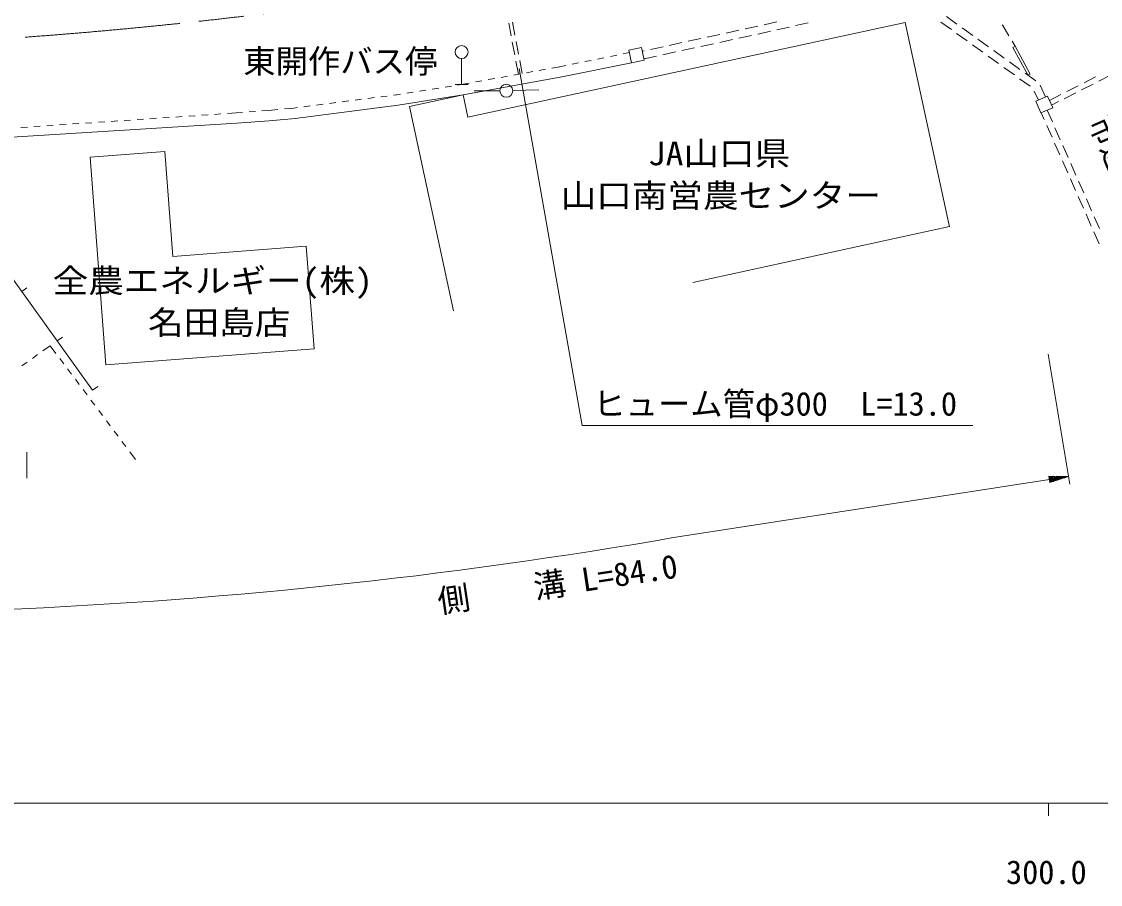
# Model space of a CAD drawing. Units: millimetres, scale not verified. Extents: x 40000 to 680000, y 20000 to 380000.
# Drawn here: x 288628 to 372023, y 198715 to 265372 of the extents above; entities that cross this region are included whole.
import ezdxf
from ezdxf.enums import TextEntityAlignment as Align

# ---------------------------------------------------------------- set-up
doc = ezdxf.new("R2010")
doc.units = ezdxf.units.MM
doc.header["$LTSCALE"] = 1000
doc.linetypes.add('CHAIN', pattern=[18.5, 12, -1.5, 3.5, -1.5])
for name, color, linetype, lineweight in [('M-BGD', 7, 'Continuous', 13), ('M-BMK', 2, 'CHAIN', 13), ('M-STR-HTXT', 7, 'Continuous', 13), ('M-TTL-BAND', 7, 'Continuous', 13)]:
    doc.layers.add(name, color=color, linetype=linetype, lineweight=lineweight)
doc.layers.add('M-BGD-HTXT', color=7, linetype='Continuous')
doc.styles.add('ＭＳ ゴシック', font='')
doc.styles.get('ＭＳ ゴシック').set_extended_font_data('MS Gothic')

msp = doc.modelspace()

# ---------------------------------------------------------------- linework, layer by layer
at = {"layer": 'M-BGD'}
for p, q in [((356927, 265311), (323126, 257985)), ((326280, 265262), (326466, 264279)), ((326575, 265317), (326761, 264334)), ((347003, 265350), (346027, 265130)), ((348465, 265064), (349440, 265284)), ((360349, 249527), (356927, 265311)), ((359690, 265337), (360502, 264753)), ((360931, 265184), (360119, 265768)), ((342607, 264384), (341630, 264172)), ((344073, 264702), (343096, 264490)), ((345444, 264999), (344562, 264808)), ((345539, 265020), (345444, 264999)), ((345538, 264405), (345573, 264413)), ((345573, 264413), (346514, 264625)), ((347001, 264735), (347977, 264954)), ((360908, 264461), (361720, 263877)), ((362149, 264308), (361337, 264892)), ((364417, 265127), (364469, 265059)), ((364469, 265059), (364940, 264275)), ((326559, 263788), (326746, 262806)), ((326854, 263843), (327041, 262861)), ((339676, 263748), (338698, 263536)), ((341142, 264066), (340164, 263854)), ((341140, 263452), (342117, 263663)), ((342606, 263769), (343583, 263981)), ((344072, 264087), (345049, 264299)), ((362126, 263586), (362937, 263002)), ((363366, 263432), (362555, 264016)), ((365198, 263847), (365429, 263462)), ((334629, 262773), (334139, 262674)), ((335607, 262972), (335119, 262873)), ((336744, 263112), (336614, 263084)), ((336742, 262498), (337720, 262710)), ((338210, 263430), (337232, 263218)), ((338208, 262816), (339186, 263028)), ((339674, 263134), (340651, 263346)), ((363343, 262710), (364155, 262126)), ((364584, 262557), (363772, 263140)), ((365429, 263462), (365253, 263367)), ((366426, 261210), (365253, 263367)), ((366602, 261305), (365429, 263462)), ((322641, 262516), (322641, 260516)), ((326839, 262314), (327031, 261307)), ((327134, 262370), (327326, 261360)), ((330237, 261884), (329627, 261774)), ((330708, 261979), (330220, 261880)), ((335766, 262188), (330378, 261096)), ((331688, 262178), (331198, 262079)), ((332669, 262376), (332178, 262277)), ((333649, 262575), (333159, 262476)), ((365802, 261681), (364990, 262265)), ((330378, 261096), (322762, 259725)), ((326182, 261154), (325690, 261065)), ((327167, 261331), (326674, 261242)), ((328151, 261508), (327659, 261420)), ((329135, 261685), (328643, 261597)), ((364561, 261834), (365373, 261250)), ((367020, 260805), (366208, 261389)), ((366602, 261305), (366406, 261247)), ((370759, 260642), (371650, 261094)), ((372791, 261224), (371899, 260772)), ((320376, 260155), (320870, 260234)), ((321363, 260313), (321857, 260391)), ((322141, 260516), (323141, 260516)), ((322351, 260470), (322636, 260515)), ((323230, 260622), (322620, 260513)), ((324214, 260800), (323722, 260711)), ((325198, 260977), (324706, 260888)), ((365779, 260958), (366591, 260375)), ((367774, 259548), (367357, 260457)), ((369421, 259963), (370313, 260416)), ((371453, 260546), (370561, 260093)), ((314409, 259303), (314905, 259367)), ((315401, 259431), (315897, 259495)), ((316393, 259558), (316889, 259622)), ((317385, 259686), (317646, 259720)), ((317622, 259717), (317907, 259762)), ((317748, 258927), (322762, 259725)), ((318401, 259841), (318895, 259919)), ((322753, 259707), (318605, 258807)), ((319388, 259998), (319882, 260077)), ((323126, 257985), (322753, 259707)), ((325602, 260027), (323602, 260027)), ((326602, 260043), (328601, 260107)), ((366904, 260006), (367226, 259305)), ((368083, 259285), (368975, 259737)), ((370115, 259867), (369224, 259415)), ((307708, 258509), (308448, 258578)), ((308945, 258624), (309685, 258694)), ((309685, 258694), (309946, 258727)), ((310442, 258791), (310938, 258855)), ((311434, 258919), (311930, 258983)), ((312426, 259047), (312922, 259111)), ((313418, 259175), (313913, 259239)), ((322025, 243028), (318605, 258807)), ((367903, 258531), (368308, 257617)), ((368778, 259189), (368245, 258919)), ((295559, 257663), (296058, 257697)), ((296557, 257731), (297056, 257765)), ((297555, 257799), (298054, 257832)), ((298553, 257866), (299051, 257900)), ((299550, 257934), (300049, 257968)), ((300548, 258001), (301047, 258035)), ((301546, 258069), (302045, 258103)), ((302543, 258137), (303042, 258170)), ((303541, 258204), (304040, 258238)), ((304539, 258272), (305221, 258318)), ((305221, 258318), (305717, 258356)), ((306215, 258394), (306714, 258433)), ((307212, 258471), (307708, 258509)), ((367676, 257809), (367446, 258328)), ((288575, 257190), (289074, 257224)), ((289573, 257258), (290072, 257292)), ((290571, 257325), (291070, 257359)), ((291569, 257393), (292067, 257427)), ((292566, 257461), (293065, 257494)), ((293564, 257528), (294063, 257562)), ((294562, 257596), (295061, 257630)), ((368283, 256437), (367879, 257352)), ((368511, 257159), (368915, 256245)), ((294119, 236888), (280411, 255973)), ((368891, 255066), (368486, 255980)), ((369118, 255788), (369523, 254873)), ((369498, 253694), (369093, 254608)), ((369725, 254416), (370130, 253502)), ((370105, 252322), (369700, 253237)), ((370332, 253045), (370737, 252130)), ((370712, 250951), (370307, 251865)), ((370939, 251673), (371344, 250759)), ((371319, 249579), (370915, 250494)), ((371546, 250301), (371951, 249387)), ((340515, 245228), (360359, 249529)), ((371927, 248208), (371522, 249122)), ((288635, 244522), (289042, 244814)), ((290276, 239935), (290836, 240332)), ((290836, 240332), (291284, 239735)), ((291377, 240705), (291783, 240997)), ((289461, 239356), (289869, 239645)), ((288646, 238777), (289053, 239066)), ((291584, 239336), (291885, 238936)), ((292185, 238536), (292485, 238136)), ((292785, 237736), (293086, 237336)), ((293386, 236937), (293686, 236537)), ((294119, 236888), (294525, 237180)), ((293986, 236137), (294287, 235737)), ((294587, 235337), (294887, 234938)), ((295187, 234538), (295488, 234138)), ((295788, 233738), (296088, 233338)), ((296389, 232939), (296689, 232539)), ((289038, 232107), (289038, 230107)), ((296989, 232139), (297437, 231542))]:
    msp.add_line(p, q, dxfattribs=at)
for points in [[(335774, 262188), (335561, 263161), (336550, 263377), (336763, 262404)], [(368333, 258722), (367935, 259619), (367026, 259216), (367425, 258319)], [(293919, 254895), (295141, 238861), (311242, 240089), (310638, 248018), (300324, 247232), (299706, 255336)]]:
    msp.add_lwpolyline(points, close=True, dxfattribs=at)
for points in [[(307769, 257711), (309768, 257898), (317748, 258927)], [(280411, 255973), (305278, 257520), (307769, 257711)]]:
    msp.add_lwpolyline(points, dxfattribs=at)
for centre in [(322641, 263016), (326102, 260027)]:
    msp.add_circle(centre, 500, dxfattribs=at)
at = {"layer": 'M-BMK'}
msp.add_arc((262197, 631336), 368138, 271.2799, 279.69215, dxfattribs=at)
at = {"layer": 'M-STR-HTXT'}
for p, q in [((327097, 261745), (331973, 234179)), ((369665, 229639), (367978, 239681)), ((331973, 234179), (362173, 234179)), ((369565, 230231), (368045, 230249)), ((368045, 230249), (368121, 229755)), ((368349, 230245), (368052, 230199)), ((368060, 230150), (368653, 230242)), ((368957, 230238), (368067, 230100)), ((368075, 230051), (369261, 230234)), ((369565, 230231), (368083, 230002)), ((369565, 230231), (368121, 229755)), ((368083, 230002), (338860, 225481)), ((368090, 229952), (369276, 230136)), ((368987, 230040), (368098, 229903)), ((368106, 229853), (368699, 229945)), ((368410, 229850), (368113, 229804)), ((338860, 225481), (337628, 225267))]:
    msp.add_line(p, q, dxfattribs=at)
msp.add_arc((270600, 619168), 399561, 271.85543, 279.65721, dxfattribs=at)
at = {"layer": 'M-TTL-BAND'}
for p, q in [((40000, 205000), (579000, 205000)), ((368000, 205000), (368000, 204000))]:
    msp.add_line(p, q, dxfattribs=at)

# ---------------------------------------------------------------- texts
at = {"layer": 'M-BGD', "style": 'ＭＳ ゴシック'}
msp.add_text('東開作バス停', height=1833, dxfattribs=at).set_placement((313265, 260842), align=Align.BOTTOM_CENTER)
at = {"layer": 'M-BGD', "style": 'ＭＳ ゴシック', "width": 1.1}
for s, p in [('JA山口県', (342541, 253722)), ('山口南営農センター', (342674, 250467)), ('全農エネルギー(株)', (303400, 243890)), ('名田島店', (303903, 240657))]:
    msp.add_text(s, height=1833, dxfattribs=at).set_placement(p, align=Align.BOTTOM_CENTER)
at = {"layer": 'M-BGD-HTXT', "style": 'ＭＳ ゴシック', "width": 0.9}
msp.add_text('市道 東開作昭和西線', height=1833, rotation=293.878, dxfattribs=at).set_placement((374902, 247651), align=Align.BOTTOM_CENTER)
at = {"layer": 'M-STR-HTXT', "style": 'ＭＳ ゴシック'}
msp.add_text('ヒューム管φ300\u3000L=13.0', height=1833, dxfattribs=at).set_placement((346877, 234379), align=Align.BOTTOM_CENTER)
msp.add_text('側\u3000\u3000溝 L=84.0', height=1833, rotation=8.502, dxfattribs=at).set_placement((330274, 220499), align=Align.BOTTOM_CENTER)
at = {"layer": 'M-TTL-BAND', "style": 'ＭＳ ゴシック'}
msp.add_text('300.0', height=1833, dxfattribs=at).set_placement((367844, 198195), align=Align.BOTTOM_CENTER)

doc.saveas('drawing.dxf')
